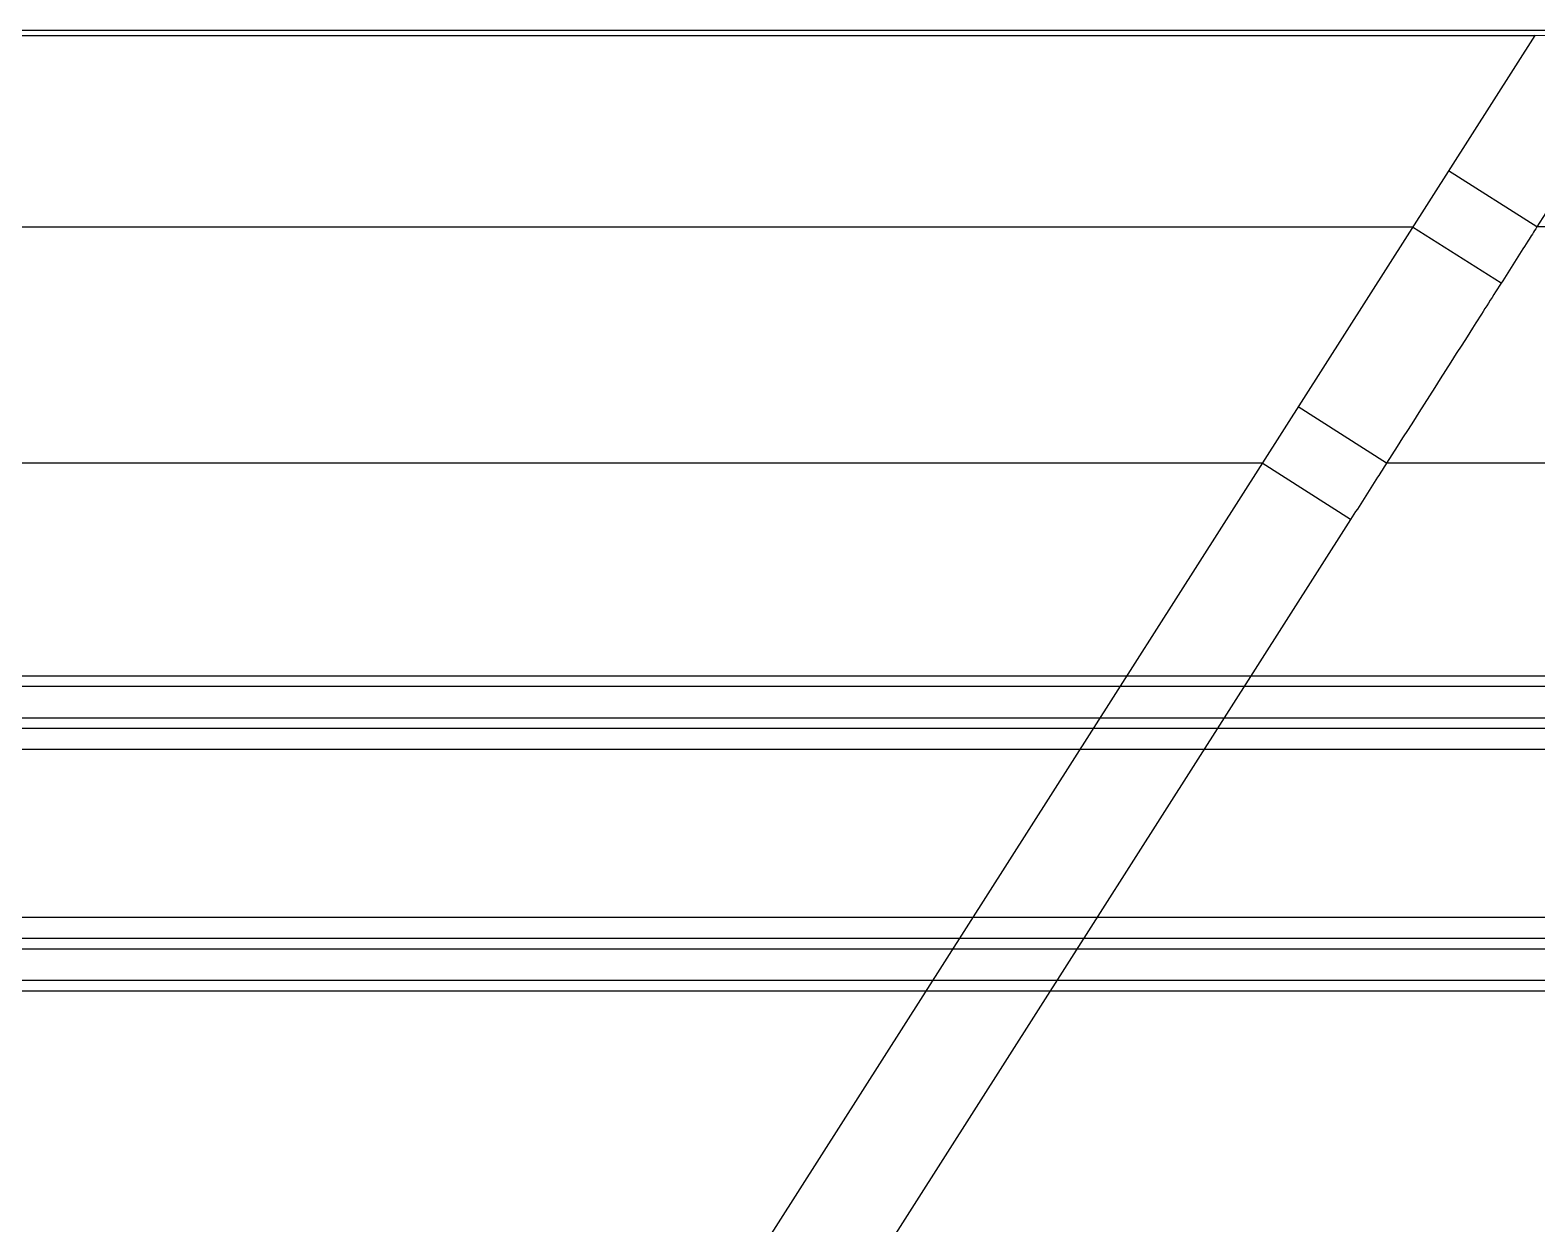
# Model space of a CAD drawing. Header units: millimetres. Extents: x 1409 to 26878, y 589 to 5187.
# Drawn here: x 17405.5 to 17548.9, y 3823.9 to 3937.6 of the extents above; entities that cross this region are included whole.
import ezdxf

# ---------------------------------------------------------------- set-up
doc = ezdxf.new("R2010")
doc.units = ezdxf.units.MM
doc.layers.add('02___PRT_ALL_AXES', color=7, linetype='Continuous')

# ---------------------------------------------------------------- blocks, each defined once
blk = doc.blocks.new('WRSF')
at = {"color": 114, "linetype": 'Continuous', "true_color": 0x139b48}
for p, q in [((12832.07, 6322.06), (12278.07, 6322.06)), ((12832.07, 6317.06), (12278.07, 6317.06)), ((12832.07, 6315.06), (12278.07, 6315.06)), ((12832.07, 6299.06), (12278.07, 6299.06)), ((12832.07, 6297.06), (12278.07, 6297.06)), ((12832.07, 6292.06), (12278.07, 6292.06))]:
    blk.add_line(p, q, dxfattribs=at)
at = {"layer": '02___PRT_ALL_AXES', "color": 114, "linetype": 'Continuous', "true_color": 0x139b48}
for p, q in [((12828.1, 6321.06), (12282.04, 6321.06)), ((12828.1, 6318.06), (12282.04, 6318.06)), ((12828.1, 6296.06), (12282.04, 6296.06)), ((12828.1, 6293.06), (12282.04, 6293.06))]:
    blk.add_line(p, q, dxfattribs=at)
blk = doc.blocks.new('*U71')
blk.add_blockref('WRSF', (-12547.57, -6214.33))
blk = doc.blocks.new('*U72')
at = {"color": 0, "linetype": 'ByBlock', "lineweight": -2, "transparency": 16777216}
blk.add_blockref('*U71', (2400, 0), dxfattribs=at)
blk = doc.blocks.new('1111')
at = {"color": 7, "linetype": 'Continuous'}
for p, q in [((16002.78, 7051.63), (16602.78, 7051.63)), ((16038.24, 7051.13), (16346.53, 7051.13)), ((16346.53, 7051.13), (16250.27, 6900.03)), ((16358.16, 7050.82), (16346.53, 7051.13)), ((16358.16, 7050.82), (16346.73, 7032.89)), ((16346.73, 7032.89), (16338.31, 7038.22)), ((16334.89, 7032.86), (16056.51, 7032.86)), ((16343.32, 7027.52), (16334.89, 7032.86)), ((16405.48, 7032.89), (16346.73, 7032.89)), ((16332.42, 7010.39), (16324, 7015.76)), ((16320.58, 7010.39), (16056.51, 7010.39)), ((16329, 7005.02), (16320.58, 7010.39)), ((16419.79, 7010.39), (16332.42, 7010.39)), ((16329, 7005.02), (16262.26, 6900.26))]:
    blk.add_line(p, q, dxfattribs=at)
for points, knots in [([(16346.73, 7032.89), (16346.45, 7032.44), (16345.31, 7030.65), (16344.17, 7028.86), (16343.32, 7027.52)], [0, 0, 0, 0, 0.249935, 1, 1, 1, 1]), ([(16343.32, 7027.52), (16342.41, 7026.09), (16338.78, 7020.38), (16335.15, 7014.67), (16332.42, 7010.39)], [0, 0, 0, 0, 0.249909, 1, 1, 1, 1]), ([(16332.42, 7010.39), (16332.14, 7009.94), (16331, 7008.16), (16329.86, 7006.37), (16329, 7005.02)], [0, 0, 0, 0, 0.249987, 1, 1, 1, 1])]:
    blk.add_open_spline(points, degree=3, knots=knots, dxfattribs=at)
blk = doc.blocks.new('*U147')
blk.add_blockref('1111', (-16308.28, -6888.88))
blk = doc.blocks.new('*U148')
at = {"color": 0, "linetype": 'ByBlock', "lineweight": -2, "transparency": 16777216}
blk.add_blockref('*U147', (2400, 1350), dxfattribs=at)

msp = doc.modelspace()

# ---------------------------------------------------------------- block references
for name, p in [('*U148', (15110.4576, 2424.8499)), ('*U72', (15097.4439, 3768.3624))]:
    msp.add_blockref(name, p)

doc.saveas('drawing.dxf')
